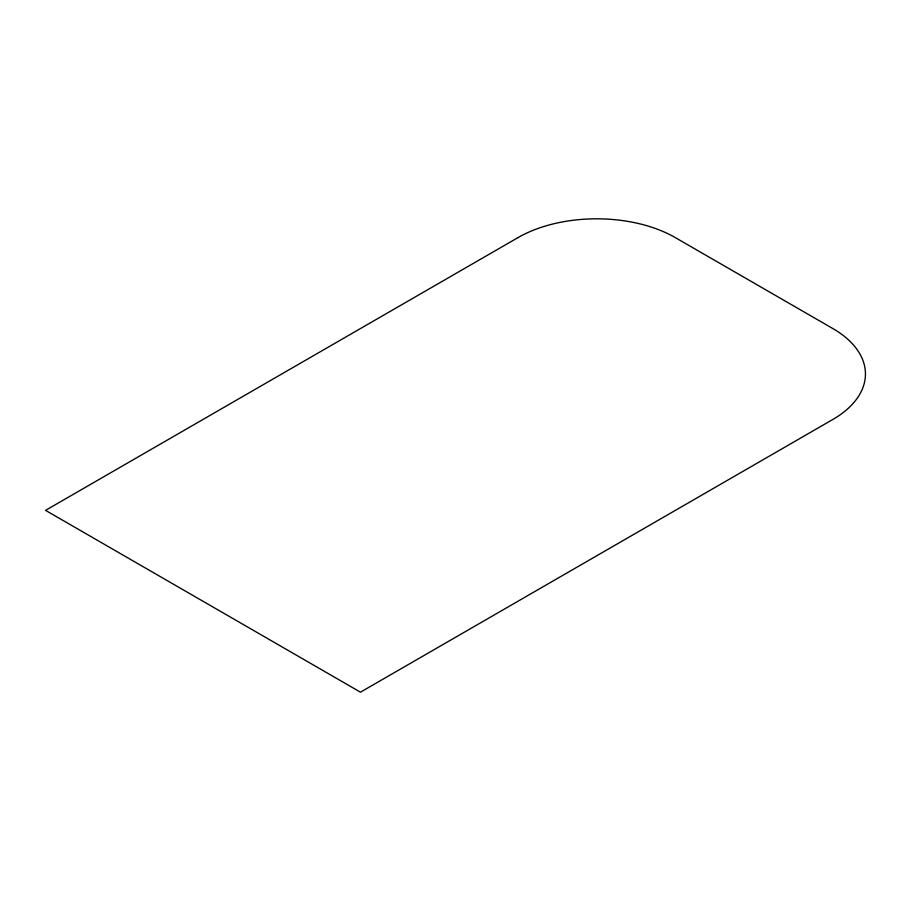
<?xml version="1.0" encoding="UTF-8"?>
<svg xmlns="http://www.w3.org/2000/svg" width="911" height="911" viewBox="0 0 911 911"><rect width="100%" height="100%" fill="white"/><g stroke="black" fill="none" stroke-linecap="round" stroke-linejoin="round"><path stroke-width="1.37" d="M517.926 237.646L45.55 510.365L360.471 692.178L832.836 419.459A111.336 64.282 0 0 0 832.836 328.552L675.381 237.646A111.336 64.282 0 0 0 517.926 237.646"/></g></svg>
